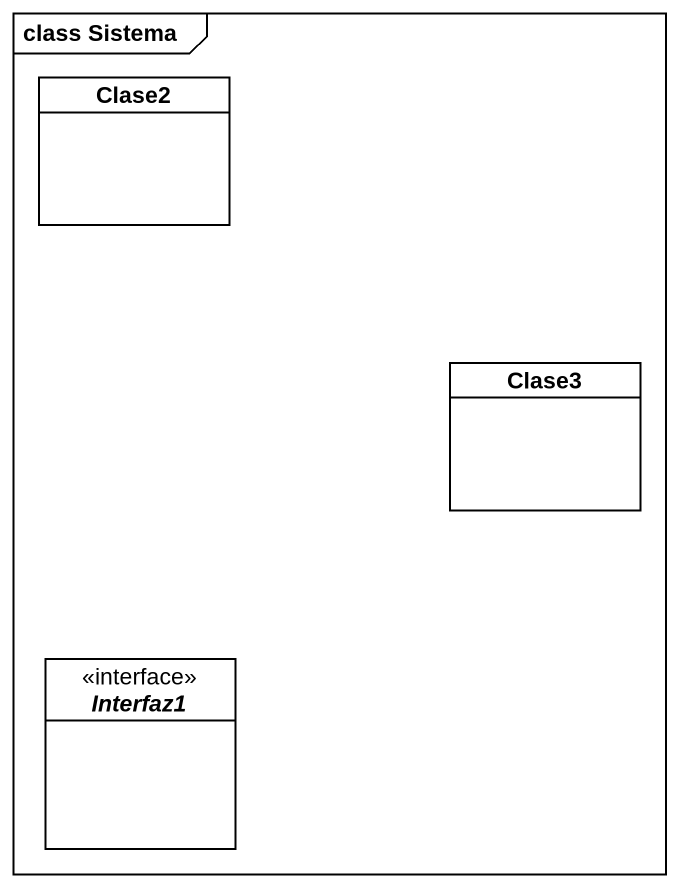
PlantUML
@startuml
mainframe class Sistema
hide circle
hide empty members
class Clase2
class Clase3
interface Interfaz1 <<interface>>
@enduml
